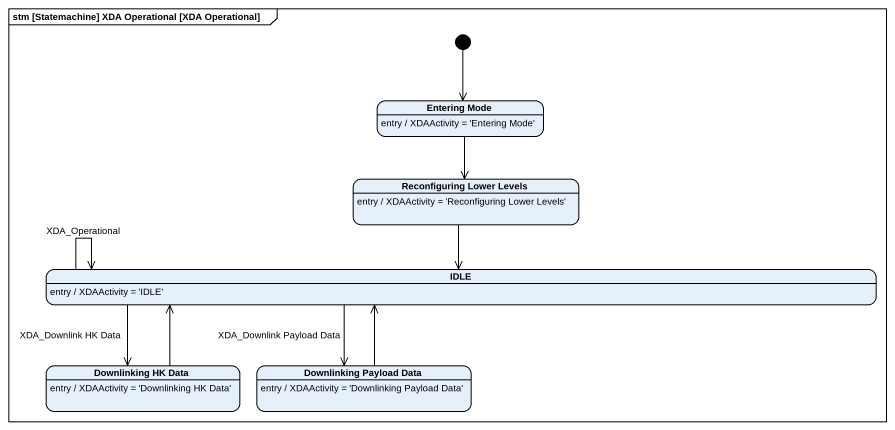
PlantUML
@startuml
mainframe stm [Statemachine] XDA Operational [XDA Operational]
hide empty description
state "Entering Mode" as Entering_Mode
Entering_Mode : entry / XDAActivity = 'Entering Mode'
state "Reconfiguring Lower Levels" as Reconfiguring_Lower_Levels
Reconfiguring_Lower_Levels : entry / XDAActivity = 'Reconfiguring Lower Levels'
state IDLE
IDLE : entry / XDAActivity = 'IDLE'
state "Downlinking HK Data" as Downlinking_HK_Data
Downlinking_HK_Data : entry / XDAActivity = 'Downlinking HK Data'
state "Downlinking Payload Data" as Downlinking_Payload_Data
Downlinking_Payload_Data : entry / XDAActivity = 'Downlinking Payload Data'
[*] --> Entering_Mode
Entering_Mode --> Reconfiguring_Lower_Levels
Reconfiguring_Lower_Levels --> IDLE
IDLE --> IDLE : XDA_Operational
IDLE -left-> Downlinking_HK_Data : XDA_Downlink HK Data
IDLE --> Downlinking_Payload_Data : XDA_Downlink Payload Data
Downlinking_HK_Data -right-> IDLE
Downlinking_Payload_Data -up-> IDLE
@enduml
